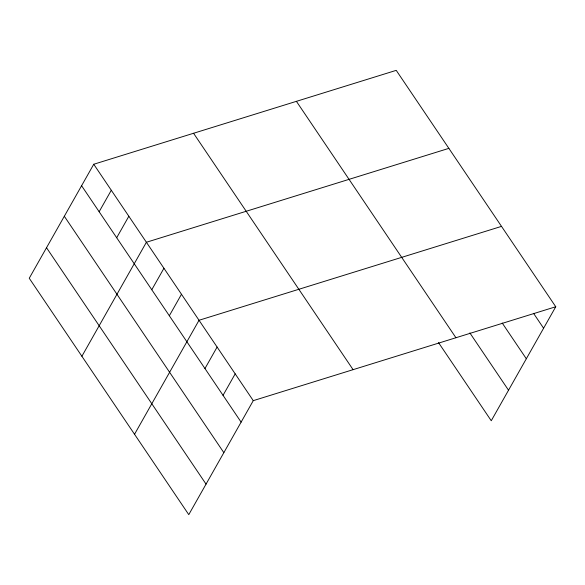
<?xml version="1.0" encoding="UTF-8"?>
<svg xmlns="http://www.w3.org/2000/svg" width="585" height="585" viewBox="0 0 585 585"><rect width="100%" height="100%" fill="white"/><g stroke="black" fill="none" stroke-linecap="round" stroke-linejoin="round"><path stroke-width="0.88" d="M93.746 164.253L29.25 278.248L188.772 514.646L253.268 400.652L555.75 306.752L396.228 70.354L93.746 164.253L253.268 400.652M99.143 211.733L111.296 190.257M116.693 237.737L128.839 216.26M81.893 356.258L146.389 242.263L448.87 148.363M151.786 289.743L163.939 268.266M169.336 315.746L181.482 294.27M134.535 434.275L199.032 320.273L501.513 226.373M204.962 368.543L217.108 347.066M223.039 395.336L235.192 373.859M555.75 306.752L491.254 420.747L438.523 342.605M533.557 313.341L543.597 328.222M502.222 323.037L526.324 358.759M469.857 332.909L508.526 390.21M296.412 101.344L455.934 337.735M193.562 133.27L353.084 369.661M81.593 185.73L241.115 422.121M64.321 216.26L223.843 452.658M46.522 247.718L206.044 484.117"/></g></svg>
